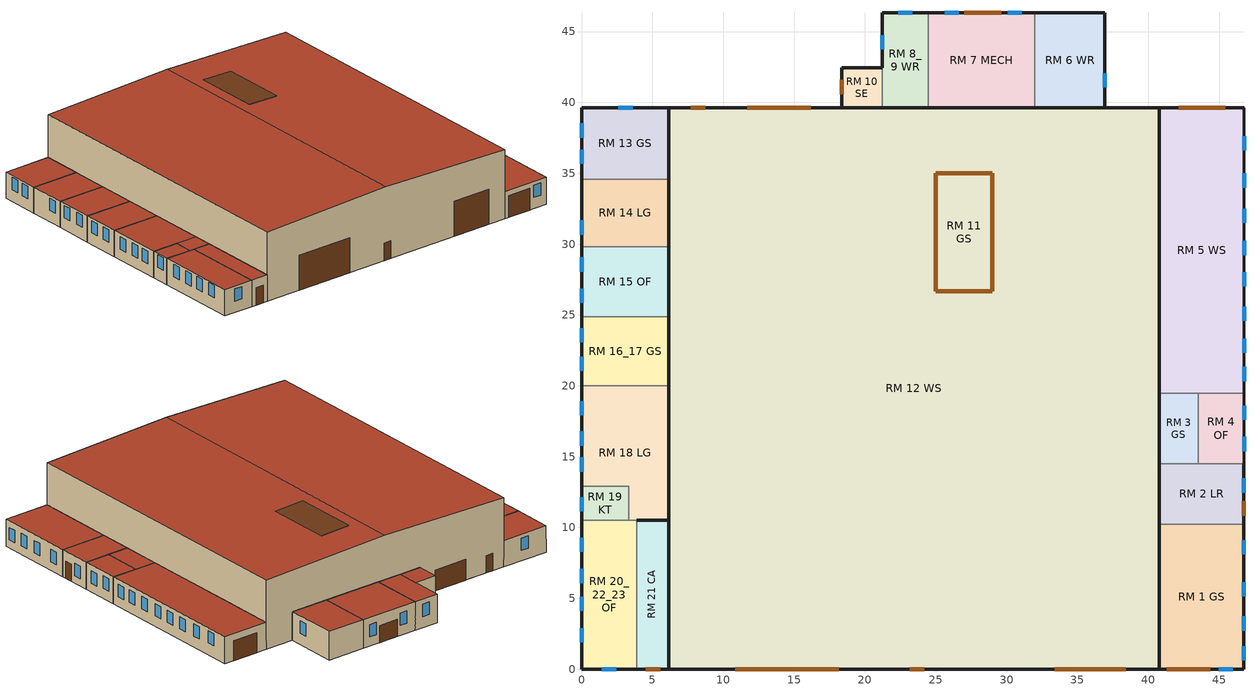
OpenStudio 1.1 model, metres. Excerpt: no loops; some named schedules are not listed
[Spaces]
RM 20_22_23 OF
 floor ground: 3.89,10.52 3.89,0 0,0 0,10.52 z0
 wall outside: 0,10.52 0,0 3.89,0 z0:3.3
 wall to RM 21 CA: 3.89,0 3.89,10.52 z0:3.3
 wall to RM 19 KT: 3.34,10.52 0,10.52 z0:3.3
 wall to RM 18 LG: 3.89,10.52 3.34,10.52 z0:3.3
 window: 0,9.28 0,8.28 z1.49:3.04; 0,7.08 0,6.08 z1.48:3.03; 0,5.12 0,4.12 z1.52:3.07; 0,2.9 0,1.9 z1.57:3.12; 1.44,0 2.44,0 z1.41:2.96
 roof outside: 3.89,0 3.89,10.52 0,10.52 0,0 z3.3
RM 21 CA
 floor ground: 6.15,10.52 6.15,0 3.89,0 3.89,10.52 z0
 wall outside: 3.89,0 6.15,0 z0:3.3; 6.15,10.52,3.34 6.15,10.52,3.3 3.89,10.52,3.3
 wall to RM 18 LG: 6.15,10.52 3.89,10.52 z0:3.3
 wall to RM 12 WS: 6.15,0 6.15,10.52 z0:3.3
 door: 4.55,0 5.56,0 z0:2.18
 roof outside: 6.15,0 6.15,10.52 3.89,10.52 3.89,0 z3.3
RM 12 WS
 floor ground: 40.77,39.63 40.77,0 6.15,0 6.15,39.63 z0
 wall outside: 6.15,39.63 6.15,0 z3.3:8.68; 40.77,0 40.77,39.63 z3.4:8.68; 23.46,0,9.2 6.15,0,8.68 6.15,0,0 40.77,0,0 40.77,0,8.68; 23.46,39.63,9.2 40.77,39.63,8.68 40.77,39.63,0 36.93,39.63,0 36.93,39.63,3.6 18.36,39.63,3.6 18.36,39.63,0 6.15,39.63,0 6.15,39.63,8.68
 wall to RM 1 GS: 40.77,0 40.77,10.24 z0:3.4
 wall to RM 10 SE: 21.23,39.63 18.36,39.63 z0:3.6
 wall to RM 6 WR: 36.93,39.63 32.01,39.63 z0:3.6
 wall to RM 7 MECH: 32.01,39.63 24.46,39.63 z0:3.6
 wall to RM 8_9 WR: 24.46,39.63 21.23,39.63 z0:3.6
 wall to RM 18 LG: 6.15,20 6.15,10.52 z0:3.3
 wall to RM 16_17 GS: 6.15,24.89 6.15,20 z0:3.3
 wall to RM 13 GS: 6.15,39.63 6.15,34.58 z0:3.3
 wall to RM 15 OF: 6.15,29.81 6.15,24.89 z0:3.3
 wall to RM 3 GS: 40.77,14.5 40.77,19.46 z0:3.4
 wall to RM 5 WS: 40.77,19.46 40.77,39.63 z0:3.4
 wall to RM 14 LG: 6.15,34.58 6.15,29.81 z0:3.3
 wall to RM 2 LR: 40.77,10.24 40.77,14.5 z0:3.4
 door (ASHRAE 189.1-2009 ExtRoof IEAD ClimateZone 2-5): 28.99,26.66,9.03 28.99,35.01,9.03 24.99,35.01,9.15 24.99,26.66,9.15
 door inside (000 ExtSlabCarpet 4in ClimateZone 1-8): 28.99,35.01 28.99,26.66 24.99,26.66 24.99,35.01 z0
 door: 8.73,39.63 7.72,39.63 / 23.17,0 24.18,0 z0:2.18; 16.16,39.63 11.69,39.63 z0:2.6; 10.85,0 18.15,0 / 33.4,0 38.4,0 z0:4.4
 roof outside: 40.77,0,8.68 40.77,39.63,8.68 23.46,39.63,9.2 23.46,0,9.2; 23.46,0,9.2 23.46,39.63,9.2 6.15,39.63,8.68 6.15,0,8.68
RM 1 GS
 floor ground: 46.76,10.24 46.76,0 40.77,0 40.77,10.24 z0
 wall outside: 40.77,0 46.76,0 46.76,10.24 z0:3.4
 wall to RM 2 LR: 46.76,10.24 40.77,10.24 z0:3.4
 window: 46.76,0.63 46.76,1.63 z1.03:2.58; 46.76,2.73 46.76,3.73 / 46.76,8.11 46.76,9.11 z1.07:2.62; 46.76,5.15 46.76,6.15 z1.09:2.64; 44.96,0 45.96,0 z1.4:2.95
 door: 41.3,0 44.38,0 z0:2.74
 roof outside: 46.76,0 46.76,10.24 40.77,10.24 40.77,0 z3.4
RM 2 LR
 floor ground: 46.76,14.5 46.76,10.24 40.77,10.24 40.77,14.5 z0
 wall outside: 46.76,10.24 46.76,14.5 z0:3.4
 wall to RM 3 GS: 43.54,14.5 40.77,14.5 z0:3.4
 wall to RM 4 OF: 46.76,14.5 43.54,14.5 z0:3.4
 window: 46.76,12.47 46.76,13.47 z0.95:2.5
 door: 46.76,10.84 46.76,11.85 z0:2.18
 roof outside: 46.76,10.24 46.76,14.5 40.77,14.5 40.77,10.24 z3.4
RM 18 LG
 floor ground: 6.15,20 6.15,10.52 3.34,10.52 3.34,12.9 0,12.9 0,20 z0
 wall outside: 0,20 0,12.9 z0:3.3
 wall to RM 16_17 GS: 6.15,20 0,20 z0:3.3
 wall to RM 19 KT: 0,12.9 3.34,12.9 3.34,10.52 z0:3.3
 window: 0,18.91 0,17.91 z1.33:2.88; 0,16.78 0,15.78 z1.37:2.92; 0,14.95 0,13.95 z1.36:2.91
 roof outside: 0,12.9 6.15,12.9 6.15,20 0,20 z3.3; 3.34,10.52 6.15,10.52 6.15,12.9 3.34,12.9 z3.3
RM 19 KT
 floor ground: 3.34,12.9 3.34,10.52 0,10.52 0,12.9 z0
 wall outside: 0,12.9 0,10.52 z0:3.3
 window: 0,12.14 0,11.14 z1.61:3.16
 roof outside: 3.34,10.52 3.34,12.9 0,12.9 0,10.52 z3.3
RM 3 GS
 floor ground: 43.54,19.46 43.54,14.5 40.77,14.5 40.77,19.46 z0
 wall to RM 4 OF: 43.54,14.5 43.54,19.46 z0:3.4
 wall to RM 5 WS: 43.54,19.46 40.77,19.46 z0:3.4
 roof outside: 43.54,14.5 43.54,19.46 40.77,19.46 40.77,14.5 z3.4
RM 4 OF
 floor ground: 46.76,19.46 46.76,14.5 43.54,14.5 43.54,19.46 z0
 wall outside: 46.76,14.5 46.76,19.46 z0:3.4
 wall to RM 5 WS: 46.76,19.46 43.54,19.46 z0:3.4
 window: 46.76,15.4 46.76,16.4 z1.1:2.65; 46.76,17.59 46.76,18.59 z1.28:2.83
 roof outside: 43.54,14.5 46.76,14.5 46.76,19.46 43.54,19.46 z3.4
RM 5 WS
 floor ground: 46.76,39.63 46.76,19.46 40.77,19.46 40.77,39.63 z0
 wall outside: 46.76,19.46 46.76,39.63 40.77,39.63 z0:3.4
 window: 46.76,20.33 46.76,21.33 z1.24:2.79; 46.76,22.34 46.76,23.34 z1.28:2.83; 46.76,24.58 46.76,25.58 / 46.76,27.03 46.76,28.03 / 46.76,29.22 46.76,30.22 z1.31:2.86; 46.76,31.49 46.76,32.49 z1.34:2.89; 46.76,33.99 46.76,34.99 z1.38:2.93; 46.76,36.63 46.76,37.63 z1.49:3.04
 door: 45.45,39.63 42.14,39.63 z0:2.5
 roof outside: 46.76,19.46 46.76,39.63 40.77,39.63 40.77,19.46 z3.4
RM 16_17 GS
 floor ground: 6.15,24.89 6.15,20 0,20 0,24.89 z0
 wall outside: 0,24.89 0,20 z0:3.3
 wall to RM 15 OF: 6.15,24.89 0,24.89 z0:3.3
 window: 0,24.07 0,23.07 z1.46:3.01; 0,22.06 0,21.06 z1.4:2.95
 roof outside: 6.15,20 6.15,24.89 0,24.89 0,20 z3.3
RM 15 OF
 floor ground: 6.15,29.81 6.15,24.89 0,24.89 0,29.81 z0
 wall outside: 0,29.81 0,24.89 z0:3.3
 wall to RM 14 LG: 6.15,29.81 0,29.81 z0:3.3
 window: 0,29.06 0,28.06 z1.49:3.04; 0,26.87 0,25.87 z1.48:3.03
 roof outside: 0,24.89 6.15,24.89 6.15,29.81 0,29.81 z3.3
RM 11 GS
 floor ground: 28.99,35.01 28.99,26.66 24.99,26.66 24.99,35.01 z0
 wall outside: 28.99,26.66 28.99,35.01 z0:9.03; 24.99,35.01 24.99,26.66 z0:9.15; 24.99,35.01,9.15 28.99,35.01,9.03 28.99,35.01,0 24.99,35.01,0; 24.99,26.66,9.15 24.99,26.66,0 28.99,26.66,0 28.99,26.66,9.03
 roof outside: 28.99,26.66,9.03 28.99,35.01,9.03 24.99,35.01,9.15 24.99,26.66,9.15
RM 14 LG
 floor ground: 6.15,34.58 6.15,29.81 0,29.81 0,34.58 z0
 wall outside: 0,34.58 0,29.81 z0:3.3
 wall to RM 13 GS: 6.15,34.58 0,34.58 z0:3.3
 window: 0,31.68 0,30.68 z1.46:3.01
 roof outside: 0,29.81 6.15,29.81 6.15,34.58 0,34.58 z3.3
RM 13 GS
 floor ground: 6.15,39.63 6.15,34.58 0,34.58 0,39.63 z0
 wall outside: 6.15,39.63 0,39.63 0,34.58 z0:3.3
 window: 0,38.52 0,37.52 z1.5:3.05; 0,36.67 0,35.67 z1.44:2.99; 3.6,39.63 2.6,39.63 z1.3:2.85
 roof outside: 6.15,34.58 6.15,39.63 0,39.63 0,34.58 z3.3
RM 10 SE
 floor ground: 21.23,42.44 21.23,39.63 18.36,39.63 18.36,42.44 z0
 wall outside: 21.23,42.44 18.36,42.44 18.36,39.63 z0:3.6
 wall to RM 8_9 WR: 21.23,39.63 21.23,42.44 z0:3.6
 door: 18.36,41.6 18.36,40.59 z0:2.18
 roof outside: 21.23,39.63 21.23,42.44 18.36,42.44 18.36,39.63 z3.6
RM 8_9 WR
 floor ground: 24.46,46.32 24.46,39.63 21.23,39.63 21.23,46.32 z0
 wall outside: 24.46,46.32 21.23,46.32 21.23,42.44 z0:3.6
 wall to RM 7 MECH: 24.46,39.63 24.46,46.32 z0:3.6
 window: 23.36,46.32 22.36,46.32 / 21.23,44.76 21.23,43.76 z1.39:2.94
 roof outside: 24.46,39.63 24.46,46.32 21.23,46.32 21.23,39.63 z3.6
RM 6 WR
 floor ground: 36.93,46.32 36.93,39.63 32.01,39.63 32.01,46.32 z0
 wall outside: 36.93,39.63 36.93,46.32 32.01,46.32 z0:3.6
 wall to RM 7 MECH: 32.01,46.32 32.01,39.63 z0:3.6
 window: 36.93,41.08 36.93,42.08 z1.41:2.96
 roof outside: 36.93,39.63 36.93,46.32 32.01,46.32 32.01,39.63 z3.6
RM 7 MECH
 floor ground: 32.01,46.32 32.01,39.63 24.46,39.63 24.46,46.32 z0
 wall outside: 32.01,46.32 24.46,46.32 z0:3.6
 window: 31.08,46.32 30.08,46.32 z1.16:2.71; 26.64,46.32 25.64,46.32 z1.27:2.82
 door: 29.62,46.32 27.02,46.32 z0:2.14
 roof outside: 32.01,39.63 32.01,46.32 24.46,46.32 24.46,39.63 z3.6
[Building]
Workshop Archetype 9A - Building 152: North Axis=-22.5; Default Construction Set=V2Baseline-MNECB_ASHRAE90.1_ClimateZone6_ConstSet
[Site]
Site 1: Latitude {deg}=44.12; Longitude {deg}=-77.53; Time Zone {hr}=-5; Elevation {m}=86
[SizingPeriod:DesignDay] Barometric Pressure {Pa}=100296; Sky Clearness=0; Rain Indicator=0; Snow Indicator=0; Day of Month=21; Daylight Saving Time Indicator=0; Dry-Bulb Temperature Range Modifier Type=DefaultMultipliers
Name | Maximum Dry-Bulb Temperature {C} | Daily Dry-Bulb Temperature Range {deltaC} | Humidity Indicating Conditions at Maximum Dry-Bulb {BasedOnField A3} | Wind Speed {m/s} | Wind Direction {deg} | Month | Day Type | Humidity Indicating Type | Solar Model Indicator | ASHRAE Taub | ASHRAE Taud
Trenton Ann Hum_n 99.6% Condns DP=>MCDB | -21 | 0 | -27.1 | 2.9 | 50 | 1 | WinterDesignDay | Dewpoint | ASHRAEClearSky
Trenton Ann Clg .4% Condns DB=>MWB | 29.2 | 9.9 | 22.1 | 5.1 | 220 | 7 | SummerDesignDay | Wetbulb | ASHRAETau | 0.459 | 2.014
Trenton Ann Htg Wind 99.6% Condns WS=>MCDB | -3.4 | 0 | -3.4 | 13.4 | 50 | 1 | WinterDesignDay | Wetbulb | ASHRAEClearSky
Trenton Ann Clg .4% Condns WB=>MDB | 27.5 | 9.9 | 23.5 | 5.1 | 220 | 7 | SummerDesignDay | Wetbulb | ASHRAETau | 0.459 | 2.014
[Construction]
000 ExtSlabCarpet 4in ClimateZone 1-8; 000_ExtSlabCarpet_4in_ClimateZone 1-8: MAT-CC05 4 HW CONCRETE, CP02 CARPET PAD
ASHRAE 189.1-2009 ExtRoof IEAD ClimateZone 2-5: Roof Membrane, Wood Truss - Roof, Metal Decking
000_Interior Partition; 000_Interior Door: 000_G05 25mm wood
000_Interior Floor: 000_F16 Acoustic tile, 000_F05 Ceiling air space resistance, 000_M11 100mm lightweight concrete
000_Interior Wall: 000_G01a 19mm gypsum board, 000_F04 Wall air space resistance, 000_G01a 19mm gypsum board
000_Interior Ceiling: 000_M11 100mm lightweight concrete, 000_F05 Ceiling air space resistance, 000_F16 Acoustic tile
MNECB Ref Underground Floor 6.136: MNECB Ref Polystyrene 25mm, MNECB Ref concrete 100mm
000_Exterior Door: 000_F08 Metal surface, 000_I01 25mm insulation board
000_Exterior Window 1: 000_Clear 3mm 1, 000_Air 13mm, 000_Clear 3mm 1
000_Interior Window 1: 000_Clear 3mm 1
MNECB_ExtWindow: MNECB Ref Simple Glazing System
V2-BRoof2: 000 F08 Metal surface, Wood Truss - Roof, Roof Insulation RSI2.81
V2-BWall2: 000_F08 Metal surface, 000_G05 12mm wood, RSI2.11 Wall Insulation, 000_G01a 19mm gypsum board
[Material]
Name | Roughness | Thickness | Conductivity | Density | Specific Heat | Thermal Absorptance | Solar Absorptance | Visible Absorptance
000 F08 Metal surface; 000_F08 Metal surface | Smooth | 0.0008 | 45.28 | 7824 | 500
MAT-CC05 4 HW CONCRETE | Rough | 0.1016 | 1.311 | 2240 | 836.8 | 0.9 | 0.7 | 0.7
Metal Decking | MediumSmooth | 0.0015 | 45.006 | 7680 | 418.4 | 0.9 | 0.7 | 0.3
Wood Truss - Roof | MediumRough | 0.0343 | 0.049 | 265 | 836.8 | 0.9 | 0.7 | 0.7
Roof Membrane | VeryRough | 0.0095 | 0.16 | 1121.29 | 1460 | 0.9 | 0.7 | 0.7
000_G05 25mm wood | MediumSmooth | 0.0254 | 0.15 | 608 | 1630
000_G05 12mm wood | MediumSmooth | 0.012 | 0.15 | 608 | 1630
000_G01a 19mm gypsum board | MediumSmooth | 0.019 | 0.16 | 800 | 1090
000_F16 Acoustic tile | MediumSmooth | 0.0191 | 0.06 | 368 | 590
000_M11 100mm lightweight concrete | MediumRough | 0.1016 | 0.53 | 1280 | 840
MNECB Ref Polystyrene 25mm | MediumRough | 0.02487 | 0.02885 | 28.832 | 1213.897
MNECB Ref concrete 100mm | MediumRough | 0.1016 | 1.80282 | 2242.512 | 837.17
000_I01 25mm insulation board | MediumRough | 0.0254 | 0.03 | 43 | 1210
Roof Insulation RSI2.81 | MediumRough | 0.13769 | 0.049 | 265 | 836.8 | 0.9 | 0.7 | 0.7
RSI2.11 Wall Insulation | MediumRough | 0.09495 | 0.045 | 265 | 836.8 | 0.9 | 0.7 | 0.7
[Material:AirGap]
Name | Thermal Resistance
000_F05 Ceiling air space resistance | 0.18
000_F04 Wall air space resistance | 0.15
[Material:NoMass]
CP02 CARPET PAD: Roughness=VeryRough; Thermal Resistance=0.2165; Thermal Absorptance=0.9; Solar Absorptance=0.7; Visible Absorptance=0.8
[WindowMaterial:Gas]
000_Air 13mm: Gas Type=Air; Thickness=0.0127
[WindowMaterial:Glazing]
000_Clear 3mm 1: Optical Data Type=SpectralAverage; Thickness=0.003; Solar Transmittance at Normal Incidence=0.837; Front Side Solar Reflectance at Normal Incidence=0.075; Back Side Solar Reflectance at Normal Incidence=0.075; Visible Transmittance at Normal Incidence=0.898; Front Side Visible Reflectance at Normal Incidence=0.081; Back Side Visible Reflectance at Normal Incidence=0.081; Infrared Transmittance at Normal Incidence=0; Front Side Infrared Hemispherical Emissivity=0.84; Back Side Infrared Hemispherical Emissivity=0.84; Conductivity=0.9
[DefaultConstructionSet]
V2Baseline-MNECB_ASHRAE90.1_ClimateZone6_ConstSet: Default Exterior Surface Constructions=ASHRAE_90.1-2004_ClimateZone 5-6 (s_scho)_Exterior_DefSurfCons 2; Default Interior Surface Constructions=000_Interior_DefSurfCons 9; Default Ground Contact Surface Constructions=000_Ground_DefSurfCons 9; Default Exterior SubSurface Constructions=ASHRAE_90.1-2004_ClimateZone 5-6 (s_scho)_Exterior_DefSubCons 3; Default Interior SubSurface Constructions=000_Interior_DefSubCons 9; Interior Partition Construction=000_Interior Partition
[DefaultSurfaceConstructions]
Name | Floor Construction | Wall Construction | Roof Ceiling Construction
ASHRAE_90.1-2004_ClimateZone 5-6 (s_scho)_Exterior_DefSurfCons 2 | 000_ExtSlabCarpet_4in_ClimateZone 1-8 | V2-BWall2 | V2-BRoof2
000_Interior_DefSurfCons 9 | 000_Interior Floor | 000_Interior Wall | 000_Interior Ceiling
000_Ground_DefSurfCons 9 | MNECB Ref Underground Floor 6.136 |  | 000_ExtSlabCarpet_4in_ClimateZone 1-8
[DefaultSubSurfaceConstructions] Glass Door Construction=000_Exterior Window 1; Skylight Construction=000_Exterior Window 1; Tubular Daylight Dome Construction=000_Interior Window 1; Tubular Daylight Diffuser Construction=000_Interior Window 1
Name | Fixed Window Construction | Operable Window Construction | Door Construction
ASHRAE_90.1-2004_ClimateZone 5-6 (s_scho)_Exterior_DefSubCons 3 | MNECB_ExtWindow | MNECB_ExtWindow | 000_Exterior Door
000_Interior_DefSubCons 9 | 000_Interior Window 1 | 000_Interior Window 1 | 000_Interior Door
[WindowMaterial:SimpleGlazingSystem]
MNECB Ref Simple Glazing System: U-Factor {W/m2-K}=2.8; Solar Heat Gain Coefficient=0.64; Visible Transmittance=0.21
[ThermostatSetpoint:DualSetpoint] Heating Setpoint Temperature Schedule=Heating-Setpoint-Temp; Cooling Setpoint Temperature Schedule=Cooling-Setpoint-Temp
Thermostat Setpoint Dual Setpoint 1; Thermostat Setpoint Dual Setpoint 2; Thermostat Setpoint Dual Setpoint 3; Thermostat Setpoint Dual Setpoint 4; Thermostat Setpoint Dual Setpoint 5; Thermostat Setpoint Dual Setpoint 6; Thermostat Setpoint Dual Setpoint 7; Thermostat Setpoint Dual Setpoint 8; Thermostat Setpoint Dual Setpoint 9; Thermostat Setpoint Dual Setpoint 10; Thermostat Setpoint Dual Setpoint 11; Thermostat Setpoint Dual Setpoint 12; Thermostat Setpoint Dual Setpoint 13; Thermostat Setpoint Dual Setpoint 14; Thermostat Setpoint Dual Setpoint 15; Thermostat Setpoint Dual Setpoint 16; Thermostat Setpoint Dual Setpoint 17; Thermostat Setpoint Dual Setpoint 18; Thermostat Setpoint Dual Setpoint 19
[DesignSpecification:OutdoorAir] Outdoor Air Flow Rate Fraction Schedule=Always On
Name | Outdoor Air Flow per Person {m3/s-person}
NECB-Storage area-E-oa | 0.0355
NECB-Workshop-A-oa | 0.0578
NECB-Office - enclosed-A-oa | 0.00863
NECB-Food preparation-B-oa | 0.0274
NECB-Corr. < 2.4m wide-*-oa | 0.0304
NECB-Washroom-*-oa | 0.00913
NECB-Electrical/Mechanical-*-oa | 0.0615
NECB-Conf./meet./multi-purpose-C-oa | 0.00787
[BuildingStory]
Building Story 1: Nominal Z Coordinate {m}=0; Nominal Floor to Floor Height {m}=9.2
[Space] Building Story=Building Story 1
Name | Space Type | Thermal Zone
RM 20_22_23 OF | MNECB-Office - enclosed | RM 20_22_23 OF TZONE
RM 21 CA | MNECB-Corr. < 2.4m wide | RM 21 CA TZONE
RM 12 WS | MNECB-Workshop | RM 12 WS TZONE
RM 1 GS | MNECB-Storage area | RM 1 GS TZONE
RM 2 LR | MNECB-Storage area | RM 2 LR TZONE
RM 18 LG | MNECB-Kitchen | RM 18 LG TZONE
RM 19 KT | MNECB-Kitchen | RM 19 KT TZONE
RM 3 GS | MNECB-Storage area | RM 3 GS TZONE
RM 4 OF | MNECB-Office - enclosed | RM 4 OF TZONE
RM 5 WS | MNECB-Workshop | RM 5 WS TZONE
RM 16_17 GS | MNECB-Storage area | RM 16_17 GS TZONE
RM 15 OF | MNECB-Office - enclosed | RM 15 OF TZONE
RM 11 GS | MNECB-Storage area | RM 11 GS TZONE
RM 14 LG | MNECB-Conference/meeting | RM 14 LG TZONE
RM 13 GS | MNECB-Storage area | RM 13 GS TZONE
RM 10 SE | MNECB-Storage area | RM 10 SE TZONE
RM 8_9 WR | MNECB-Washroom | RM 8_9 WR TZONE
RM 6 WR | MNECB-Washroom | RM 6 WR TZONE
RM 7 MECH | MNECB-Electrical/Mechanical | RM 7 MECH TZONE
[ThermalZone] Use Ideal Air Loads=No
Name | Thermostat
RM 1 GS TZONE | Thermostat Setpoint Dual Setpoint 1
RM 11 GS TZONE | Thermostat Setpoint Dual Setpoint 2
RM 12 WS TZONE | Thermostat Setpoint Dual Setpoint 3
RM 13 GS TZONE | Thermostat Setpoint Dual Setpoint 4
RM 14 LG TZONE | Thermostat Setpoint Dual Setpoint 5
RM 15 OF TZONE | Thermostat Setpoint Dual Setpoint 6
RM 16_17 GS TZONE | Thermostat Setpoint Dual Setpoint 7
RM 18 LG TZONE | Thermostat Setpoint Dual Setpoint 8
RM 19 KT TZONE | Thermostat Setpoint Dual Setpoint 9
RM 20_22_23 OF TZONE | Thermostat Setpoint Dual Setpoint 10
RM 21 CA TZONE | Thermostat Setpoint Dual Setpoint 19
RM 3 GS TZONE | Thermostat Setpoint Dual Setpoint 11
RM 4 OF TZONE | Thermostat Setpoint Dual Setpoint 12
RM 5 WS TZONE | Thermostat Setpoint Dual Setpoint 13
RM 6 WR TZONE | Thermostat Setpoint Dual Setpoint 14
RM 7 MECH TZONE | Thermostat Setpoint Dual Setpoint 15
RM 8_9 WR TZONE | Thermostat Setpoint Dual Setpoint 16
RM 2 LR TZONE | Thermostat Setpoint Dual Setpoint 17
RM 10 SE TZONE | Thermostat Setpoint Dual Setpoint 18
[SpaceType]
Name | Default Schedule Set | Design Specification Outdoor Air Object
MNECB-Storage area | NECB-E | NECB-Storage area-E-oa
MNECB-Workshop | NECB-A | NECB-Workshop-A-oa
MNECB-Office - enclosed | NECB-A | NECB-Office - enclosed-A-oa
MNECB-Kitchen | NECB-B | NECB-Food preparation-B-oa
MNECB-Corr. < 2.4m wide | NECB-A | NECB-Corr. < 2.4m wide-*-oa
MNECB-Washroom | NECB-A | NECB-Washroom-*-oa
MNECB-Electrical/Mechanical | NECB-A | NECB-Electrical/Mechanical-*-oa
MNECB-Conference/meeting | NECB-C | NECB-Conf./meet./multi-purpose-C-oa
[DefaultScheduleSet] People Activity Level Schedule=Medium Office Activity
Name | Hours of Operation Schedule | Number of People Schedule | Lighting Schedule | Electric Equipment Schedule | Hot Water Equipment Schedule | Other Equipment Schedule
NECB-E | NECB-E-Fan | NECB-E-Occ | NECB-E-Ltg | NECB-E-Equ | NECB-E-HW | NECB-E-Proc
NECB-A | NECB-A-Fan | NECB-A-Occ | NECB-A-Ltg | NECB-A-Equ | NECB-A-HW | NECB-A-Proc
NECB-B | NECB-B-Fan | NECB-B-Occ | NECB-B-Ltg | NECB-B-Equ | NECB-B-HW | NECB-B-Proc
NECB-C | NECB-C-Fan | NECB-C-Occ | NECB-C-Ltg | NECB-C-Equ | NECB-C-HW | NECB-C-Proc
[People] Number of People Schedule=Occupy-1
Name | People Definition | Space or SpaceType
MNECB-Storage area-sched-people | MNECB-Storage - enclosed-sched-E-people_def | MNECB-Storage area
MNECB-Workshop-sched-people | MNECB-Workshop-sched-A-people_def | MNECB-Workshop
MNECB-Office - enclosed-sched-people | MNECB-Office - enclosed-sched-A-people_def | MNECB-Office - enclosed
MNECB-Food preparation-sched-people | MNECB-Kitchen-sched-*-people_def | MNECB-Kitchen
MNECB-Corr. < 2.4m wide-sched-*-people | MNECB-Corr-sched-*-people_def | MNECB-Corr. < 2.4m wide
MNECB-Washroom-sched-*-people | MNECB-Washroom-sched-*-people_def | MNECB-Washroom
MNECB-Electrical/Mechanical-sched-*-people | MNECB-Electrical/Mechanical-sched-*-people_def | MNECB-Electrical/Mechanical
MNECB-Conf./meet./multi-purpose-sched-people | MNECB-Conf./meet-sched-C-people_def | MNECB-Conference/meeting
[Lights] Schedule=Occupy-1
Name | Lights Definition | Space or SpaceType
MNECB-Storage area-sched-lights | MNECB-Storage -sched-lights_def | MNECB-Storage area
MNECB-Workshop-sched-lights | MNECB-Workshop-sched-A-lights_def | MNECB-Workshop
MNECB-Office - enclosed-sched-lights | MNECB-Office - enclosed-sched-A-lights_def | MNECB-Office - enclosed
MNECB-Food preparation-sched-lights | MNECB-Kitchen-sched-*-lights_def | MNECB-Kitchen
MNECB-Corr. < 2.4m wide-sched-*-lights | MNECB-Corr-sched-*-lights_def | MNECB-Corr. < 2.4m wide
MNECB-Washroom-sched-*-lights | MNECB-Washroom-sched-*-lights_def | MNECB-Washroom
MNECB-Electrical/Mechanical-sched-*-lights | MNECB-Electrical/Mechanical-sched-*-lights_def | MNECB-Electrical/Mechanical
MNECB-Conf./meet./multi-purpose-sched-lights | MNECB-Conf./meet-sched-C-lights_def | MNECB-Conference/meeting
[ElectricEquipment] Schedule=Occupy-1
Name | Electric Equipment Definition | Space or SpaceType
MNECB-Storage area-sched-elec | MNECB-Storage - sched-elec_def | MNECB-Storage area
MNECB-Workshop-sched-elec | MNECB-Workshop-sched-A-elec_def | MNECB-Workshop
MNECB-Office - enclosed-sched-elec | MNECB-Office - enclosed-sched-A-elec_def | MNECB-Office - enclosed
MNECB-Food preparation-sched-elec | MNECB-Kitchen-sched-*-elec_def | MNECB-Kitchen
MNECB-Corr. < 2.4m wide-sched-*-elec | MNECB-Corr-sched-*-elec_def | MNECB-Corr. < 2.4m wide
MNECB-Washroom-sched-*-elec | MNECB-Washroom-sched-*-elec_def | MNECB-Washroom
MNECB-Electrical/Mechanical-sched-*-elec | MNECB-Electrical/Mechanical-sched-*-elec_def 1 | MNECB-Electrical/Mechanical
MNECB-Conf./meet./multi-purpose-sched-elec | MNECB-Conf./meet-sched-C-elec_def | MNECB-Conference/meeting
[People:Definition] Number of People Calculation Method=Area/Person; Fraction Radiant=0.3
Name | Space Floor Area per Person {m2/person}
MNECB-Conf./meet-sched-C-people_def | 5
MNECB-Corr-sched-*-people_def; MNECB-Storage - enclosed-sched-E-people_def | 100
MNECB-Electrical/Mechanical-sched-*-people_def | 200
MNECB-Kitchen-sched-*-people_def; MNECB-Office - enclosed-sched-A-people_def | 20
MNECB-Washroom-sched-*-people_def; MNECB-Workshop-sched-A-people_def | 30
[Lights:Definition] Design Level Calculation Method=Watts/Area
Name | Watts per Space Floor Area {W/m2} | Fraction Visible
MNECB-Conf./meet-sched-C-lights_def; MNECB-Office - enclosed-sched-A-lights_def | 19.4
MNECB-Corr-sched-*-lights_def | 8.6
MNECB-Electrical/Mechanical-sched-*-lights_def | 7.5
MNECB-Kitchen-sched-*-lights_def | 15.1 | 0
MNECB-Storage -sched-lights_def | 3.2
MNECB-Washroom-sched-*-lights_def | 8.7
MNECB-Workshop-sched-A-lights_def | 24.8
[ElectricEquipment:Definition] Design Level Calculation Method=Watts/Area
Name | Watts per Space Floor Area {W/m2}
MNECB-Conf./meet-sched-C-elec_def; MNECB-Electrical/Mechanical-sched-*-elec_def 1; MNECB-Storage - sched-elec_def; MNECB-Washroom-sched-*-elec_def | 1
MNECB-Corr-sched-*-elec_def | 0
MNECB-Kitchen-sched-*-elec_def; MNECB-Workshop-sched-A-elec_def | 10
MNECB-Office - enclosed-sched-A-elec_def | 7.5
[SpaceInfiltration:DesignFlowRate] Schedule=Always On; Design Flow Rate Calculation Method=Flow/ExteriorArea; Design Flow Rate {m3/s}=0; Flow per Exterior Surface Area {m3/s-m2}=0.00045
Name | Space or SpaceType
Space Infiltration Design Flow Rate 1 | RM 1 GS
Space Infiltration Design Flow Rate 2 | RM 10 SE
Space Infiltration Design Flow Rate 3 | RM 11 GS
Space Infiltration Design Flow Rate 4 | RM 12 WS
Space Infiltration Design Flow Rate 5 | RM 13 GS
Space Infiltration Design Flow Rate 6 | RM 14 LG
Space Infiltration Design Flow Rate 7 | RM 15 OF
Space Infiltration Design Flow Rate 8 | RM 16_17 GS
Space Infiltration Design Flow Rate 9 | RM 18 LG
Space Infiltration Design Flow Rate 10 | RM 19 KT
Space Infiltration Design Flow Rate 11 | RM 2 LR
Space Infiltration Design Flow Rate 12 | RM 20_22_23 OF
Space Infiltration Design Flow Rate 13 | RM 21 CA
Space Infiltration Design Flow Rate 14 | RM 3 GS
Space Infiltration Design Flow Rate 15 | RM 4 OF
Space Infiltration Design Flow Rate 16 | RM 5 WS
Space Infiltration Design Flow Rate 17 | RM 6 WR
Space Infiltration Design Flow Rate 18 | RM 7 MECH
Space Infiltration Design Flow Rate 19 | RM 8_9 WR
[WaterUse:Equipment:Definition]
SWH: Peak Flow Rate {m3/s}=2e-005; Target Temperature Schedule=SWH Hot Water Target Temperature
[WaterUse:Equipment]
Total SWH Use: Water Use Equipment Definition=SWH; Space=RM 7 MECH; Flow Rate Fraction Schedule=SWH Rate Schedule
[Schedule:Ruleset]
Medium Office Activity: Default Day Schedule=Medium Office Activity Default Schedule; Summer Design Day Schedule=Medium Office Activity Summer Design Day; Winter Design Day Schedule=Medium Office Activity Winter Design Day
Always On: Default Day Schedule=Always On Default Schedule; Summer Design Day Schedule=Always On Summer Design Day; Winter Design Day Schedule=Always On Winter Design Day
NECB-E-Fan: Default Day Schedule=Schedule Day 36
NECB-E-Occ: Default Day Schedule=Schedule Day 33
NECB-E-Ltg: Default Day Schedule=Schedule Day 34
NECB-E-Equ: Default Day Schedule=Schedule Day 35
NECB-E-HW: Default Day Schedule=Schedule Day 40
NECB-E-Proc: Default Day Schedule=Schedule Day 37
NECB-A-Fan: Default Day Schedule=Schedule Day 4
NECB-A-Occ: Default Day Schedule=Schedule Day 1
NECB-A-Ltg: Default Day Schedule=Schedule Day 2
NECB-A-Equ: Default Day Schedule=Schedule Day 3
NECB-A-HW: Default Day Schedule=Schedule Day 8
NECB-A-Proc: Default Day Schedule=Schedule Day 5
NECB-B-Fan: Default Day Schedule=Schedule Day 12
NECB-B-Occ: Default Day Schedule=Schedule Day 9
NECB-B-Ltg: Default Day Schedule=Schedule Day 10
NECB-B-Equ: Default Day Schedule=Schedule Day 11
NECB-B-HW: Default Day Schedule=Schedule Day 16
NECB-B-Proc: Default Day Schedule=Schedule Day 13
NECB-C-Fan: Default Day Schedule=Schedule Day 20
NECB-C-Occ: Default Day Schedule=Schedule Day 17
NECB-C-Ltg: Default Day Schedule=Schedule Day 18
NECB-C-Equ: Default Day Schedule=Schedule Day 19
NECB-C-HW: Default Day Schedule=Schedule Day 24
NECB-C-Proc: Default Day Schedule=Schedule Day 21
Occupy-1: Default Day Schedule=Schedule Day 25
Heating-Setpoint-Temp: Default Day Schedule=Schedule Day 26
Cooling-Setpoint-Temp: Default Day Schedule=Schedule Day 27
SWH Hot Water Target Temperature: Default Day Schedule=Schedule Day 30
SWH Rate Schedule: Default Day Schedule=Schedule Day 31
[Schedule:Day]
Medium Office Activity Default Schedule; Always On Default Schedule; Schedule Day 36; Schedule Day 33; Schedule Day 34; Schedule Day 35; Schedule Day 40; Schedule Day 37; Schedule Day 4; Schedule Day 1; Schedule Day 2; Schedule Day 3; Schedule Day 8; Schedule Day 5; Schedule Day 12; Schedule Day 9; Schedule Day 10; Schedule Day 11; Schedule Day 16; Schedule Day 13; Schedule Day 20; Schedule Day 17; Schedule Day 18; Schedule Day 19; Schedule Day 24; Schedule Day 21: 24, 0, 0
Medium Office Activity Rule 1 Day Schedule; Medium Office Activity Winter Design Day; Medium Office Activity Summer Design Day: 24, 0, 120
Always On Rule 1 Day Schedule; Always On Winter Design Day; Always On Summer Design Day: 24, 0, 1
sunNECB-E-Fan 1; sunNECB-E-Occ 1; sunNECB-A-Fan 1; satNECB-A-Fan 1; sunNECB-A-Occ 1; satNECB-A-Occ 1: 1, 0, 0, 2, 0, 0, 3, 0, 0, 4, 0, 0, 5, 0, 0, 6, 0, 0, 7, 0, 0, 8, 0, 0, 9, 0, 0, 10, 0, 0, 11, 0, 0, 12, 0, 0, 13, 0, 0, 14, 0, 0, 15, 0, 0, 16, 0, 0, 17, 0, 0, 18, 0, 0, 19, 0, 0, 20, 0, 0, 21, 0, 0, 22, 0, 0, 23, 0, 0, 24, 0, 0
satNECB-E-Fan 1: 1, 0, 0, 2, 0, 0, 3, 0, 0, 4, 0, 0, 5, 0, 0, 6, 0, 0, 7, 0, 0, 8, 0, 0, 9, 0, 1, 10, 0, 1, 11, 0, 1, 12, 0, 1, 13, 0, 1, 14, 0, 1, 15, 0, 1, 16, 0, 1, 17, 0, 1, 18, 0, 0, 19, 0, 0, 20, 0, 0, 21, 0, 0, 22, 0, 0, 23, 0, 0, 24, 0, 0
wkdNECB-E-Fan 1: 1, 0, 0, 2, 0, 0, 3, 0, 0, 4, 0, 0, 5, 0, 0, 6, 0, 0, 7, 0, 0, 8, 0, 1, 9, 0, 1, 10, 0, 1, 11, 0, 1, 12, 0, 1, 13, 0, 1, 14, 0, 1, 15, 0, 1, 16, 0, 1, 17, 0, 1, 18, 0, 1, 19, 0, 1, 20, 0, 0, 21, 0, 0, 22, 0, 0, 23, 0, 0, 24, 0, 0
satNECB-E-Occ 1: 1, 0, 0, 2, 0, 0, 3, 0, 0, 4, 0, 0, 5, 0, 0, 6, 0, 0, 7, 0, 0, 8, 0, 0, 9, 0, 0, 10, 0, 0.2, 11, 0, 0.2, 12, 0, 0.2, 13, 0, 0.2, 14, 0, 0.1, 15, 0, 0.1, 16, 0, 0.1, 17, 0, 0.1, 18, 0, 0, 19, 0, 0, 20, 0, 0, 21, 0, 0, 22, 0, 0, 23, 0, 0, 24, 0, 0
wkdNECB-E-Occ 1: 1, 0, 0, 2, 0, 0, 3, 0, 0, 4, 0, 0, 5, 0, 0, 6, 0, 0, 7, 0, 0, 8, 0, 0, 9, 0, 0.2, 10, 0, 0.7, 11, 0, 0.9, 12, 0, 0.9, 13, 0, 0.9, 14, 0, 0.9, 15, 0, 0.5, 16, 0, 0.9, 17, 0, 0.8, 18, 0, 0.8, 19, 0, 0.2, 20, 0, 0, 21, 0, 0, 22, 0, 0, 23, 0, 0, 24, 0, 0
sunNECB-E-Ltg 1; sunNECB-E-Equ 1; sunNECB-E-HW 1; sunNECB-E-Proc 1; sunNECB-A-Ltg 1; satNECB-A-Ltg 1; sunNECB-A-HW 1; satNECB-A-HW 1: 1, 0, 0.05, 2, 0, 0.05, 3, 0, 0.05, 4, 0, 0.05, 5, 0, 0.05, 6, 0, 0.05, 7, 0, 0.05, 8, 0, 0.05, 9, 0, 0.05, 10, 0, 0.05, 11, 0, 0.05, 12, 0, 0.05, 13, 0, 0.05, 14, 0, 0.05, 15, 0, 0.05, 16, 0, 0.05, 17, 0, 0.05, 18, 0, 0.05, 19, 0, 0.05, 20, 0, 0.05, 21, 0, 0.05, 22, 0, 0.05, 23, 0, 0.05, 24, 0, 0.05
satNECB-E-Ltg 1; satNECB-E-Equ 1; satNECB-E-Proc 1: 1, 0, 0.05, 2, 0, 0.05, 3, 0, 0.05, 4, 0, 0.05, 5, 0, 0.05, 6, 0, 0.05, 7, 0, 0.05, 8, 0, 0.05, 9, 0, 0.05, 10, 0, 0.5, 11, 0, 0.9, 12, 0, 0.9, 13, 0, 0.9, 14, 0, 0.9, 15, 0, 0.9, 16, 0, 0.7, 17, 0, 0.5, 18, 0, 0.05, 19, 0, 0.05, 20, 0, 0.05, 21, 0, 0.05, 22, 0, 0.05, 23, 0, 0.05, 24, 0, 0.05
wkdNECB-E-Ltg 1; wkdNECB-E-Equ 1; wkdNECB-E-Proc 1: 1, 0, 0.05, 2, 0, 0.05, 3, 0, 0.05, 4, 0, 0.05, 5, 0, 0.05, 6, 0, 0.05, 7, 0, 0.05, 8, 0, 0.05, 9, 0, 0.4, 10, 0, 0.7, 11, 0, 0.9, 12, 0, 0.9, 13, 0, 0.9, 14, 0, 0.9, 15, 0, 0.9, 16, 0, 0.9, 17, 0, 0.9, 18, 0, 0.9, 19, 0, 0.4, 20, 0, 0.05, 21, 0, 0.05, 22, 0, 0.05, 23, 0, 0.05, 24, 0, 0.05
satNECB-E-HW 1: 1, 0, 0.05, 2, 0, 0.05, 3, 0, 0.05, 4, 0, 0.05, 5, 0, 0.05, 6, 0, 0.05, 7, 0, 0.05, 8, 0, 0.05, 9, 0, 0.05, 10, 0, 0.05, 11, 0, 0.2, 12, 0, 0.2, 13, 0, 0.4, 14, 0, 0.2, 15, 0, 0.2, 16, 0, 0.2, 17, 0, 0.05, 18, 0, 0.05, 19, 0, 0.05, 20, 0, 0.05, 21, 0, 0.05, 22, 0, 0.05, 23, 0, 0.05, 24, 0, 0.05
wkdNECB-E-HW 1: 1, 0, 0.05, 2, 0, 0.05, 3, 0, 0.05, 4, 0, 0.05, 5, 0, 0.05, 6, 0, 0.05, 7, 0, 0.05, 8, 0, 0.05, 9, 0, 0.1, 10, 0, 0.4, 11, 0, 0.5, 12, 0, 0.5, 13, 0, 0.7, 14, 0, 0.9, 15, 0, 0.8, 16, 0, 0.7, 17, 0, 0.8, 18, 0, 0.3, 19, 0, 0.05, 20, 0, 0.05, 21, 0, 0.05, 22, 0, 0.05, 23, 0, 0.05, 24, 0, 0.05
wkdNECB-A-Fan 1: 1, 0, 0, 2, 0, 0, 3, 0, 0, 4, 0, 0, 5, 0, 0, 6, 0, 0, 7, 0, 1, 8, 0, 1, 9, 0, 1, 10, 0, 1, 11, 0, 1, 12, 0, 1, 13, 0, 1, 14, 0, 1, 15, 0, 1, 16, 0, 1, 17, 0, 1, 18, 0, 1, 19, 0, 1, 20, 0, 1, 21, 0, 1, 22, 0, 0, 23, 0, 0, 24, 0, 0
wkdNECB-A-Occ 1: 1, 0, 0, 2, 0, 0, 3, 0, 0, 4, 0, 0, 5, 0, 0, 6, 0, 0, 7, 0, 0, 8, 0, 0.1, 9, 0, 0.7, 10, 0, 0.9, 11, 0, 0.9, 12, 0, 0.9, 13, 0, 0.5, 14, 0, 0.5, 15, 0, 0.9, 16, 0, 0.9, 17, 0, 0.9, 18, 0, 0.7, 19, 0, 0.3, 20, 0, 0.1, 21, 0, 0.1, 22, 0, 0.1, 23, 0, 0.1, 24, 0, 0
wkdNECB-A-Ltg 1: 1, 0, 0.05, 2, 0, 0.05, 3, 0, 0.05, 4, 0, 0.05, 5, 0, 0.05, 6, 0, 0.05, 7, 0, 0.05, 8, 0, 0.3, 9, 0, 0.8, 10, 0, 0.9, 11, 0, 0.9, 12, 0, 0.9, 13, 0, 0.9, 14, 0, 0.9, 15, 0, 0.9, 16, 0, 0.9, 17, 0, 0.9, 18, 0, 0.8, 19, 0, 0.5, 20, 0, 0.3, 21, 0, 0.3, 22, 0, 0.1, 23, 0, 0.1, 24, 0, 0.05
sunNECB-A-Equ 1; satNECB-A-Equ 1; sunNECB-A-Proc 1; satNECB-A-Proc 1: 1, 0, 0.2, 2, 0, 0.2, 3, 0, 0.2, 4, 0, 0.2, 5, 0, 0.2, 6, 0, 0.2, 7, 0, 0.2, 8, 0, 0.2, 9, 0, 0.2, 10, 0, 0.2, 11, 0, 0.2, 12, 0, 0.2, 13, 0, 0.2, 14, 0, 0.2, 15, 0, 0.2, 16, 0, 0.2, 17, 0, 0.2, 18, 0, 0.2, 19, 0, 0.2, 20, 0, 0.2, 21, 0, 0.2, 22, 0, 0.2, 23, 0, 0.2, 24, 0, 0.2
wkdNECB-A-Equ 1; wkdNECB-A-Proc 1: 1, 0, 0.2, 2, 0, 0.2, 3, 0, 0.2, 4, 0, 0.2, 5, 0, 0.2, 6, 0, 0.2, 7, 0, 0.2, 8, 0, 0.3, 9, 0, 0.8, 10, 0, 0.9, 11, 0, 0.9, 12, 0, 0.9, 13, 0, 0.9, 14, 0, 0.9, 15, 0, 0.9, 16, 0, 0.9, 17, 0, 0.9, 18, 0, 0.9, 19, 0, 0.5, 20, 0, 0.3, 21, 0, 0.3, 22, 0, 0.2, 23, 0, 0.2, 24, 0, 0.2
wkdNECB-A-HW 1: 1, 0, 0.05, 2, 0, 0.05, 3, 0, 0.05, 4, 0, 0.05, 5, 0, 0.05, 6, 0, 0.05, 7, 0, 0.05, 8, 0, 0.1, 9, 0, 0.5, 10, 0, 0.5, 11, 0, 0.9, 12, 0, 0.9, 13, 0, 0.9, 14, 0, 0.9, 15, 0, 0.9, 16, 0, 0.9, 17, 0, 0.7, 18, 0, 0.5, 19, 0, 0.3, 20, 0, 0.2, 21, 0, 0.2, 22, 0, 0.2, 23, 0, 0.05, 24, 0, 0.05
sunNECB-B-Fan 1: 1, 0, 0, 2, 0, 1, 3, 0, 0, 4, 0, 0, 5, 0, 0, 6, 0, 0, 7, 0, 0, 8, 0, 0, 9, 0, 0, 10, 0, 1, 11, 0, 1, 12, 0, 1, 13, 0, 1, 14, 0, 1, 15, 0, 1, 16, 0, 1, 17, 0, 1, 18, 0, 1, 19, 0, 1, 20, 0, 1, 21, 0, 1, 22, 0, 1, 23, 0, 1, 24, 0, 0
satNECB-B-Fan 1; wkdNECB-B-Fan 1: 1, 0, 1, 2, 0, 1, 3, 0, 0, 4, 0, 0, 5, 0, 0, 6, 0, 0, 7, 0, 0, 8, 0, 0, 9, 0, 1, 10, 0, 1, 11, 0, 1, 12, 0, 1, 13, 0, 1, 14, 0, 1, 15, 0, 1, 16, 0, 1, 17, 0, 1, 18, 0, 1, 19, 0, 1, 20, 0, 1, 21, 0, 1, 22, 0, 1, 23, 0, 1, 24, 0, 1
sunNECB-B-Occ 1: 1, 0, 0.1, 2, 0, 0.3, 3, 0, 0, 4, 0, 0, 5, 0, 0, 6, 0, 0, 7, 0, 0, 8, 0, 0, 9, 0, 0, 10, 0, 0, 11, 0, 0.1, 12, 0, 0.4, 13, 0, 0.5, 14, 0, 0.5, 15, 0, 0.4, 16, 0, 0.2, 17, 0, 0.2, 18, 0, 0.2, 19, 0, 0.5, 20, 0, 0.7, 21, 0, 0.7, 22, 0, 0.5, 23, 0, 0.3, 24, 0, 0.1
satNECB-B-Occ 1: 1, 0, 0.5, 2, 0, 0.3, 3, 0, 0, 4, 0, 0, 5, 0, 0, 6, 0, 0, 7, 0, 0, 8, 0, 0, 9, 0, 0, 10, 0, 0.1, 11, 0, 0.2, 12, 0, 0.5, 13, 0, 0.9, 14, 0, 0.8, 15, 0, 0.5, 16, 0, 0.2, 17, 0, 0.2, 18, 0, 0.3, 19, 0, 0.6, 20, 0, 0.9, 21, 0, 0.9, 22, 0, 0.9, 23, 0, 0.6, 24, 0, 0.6
wkdNECB-B-Occ 1: 1, 0, 0.3, 2, 0, 0.1, 3, 0, 0, 4, 0, 0, 5, 0, 0, 6, 0, 0, 7, 0, 0, 8, 0, 0, 9, 0, 0, 10, 0, 0.1, 11, 0, 0.2, 12, 0, 0.5, 13, 0, 0.9, 14, 0, 0.8, 15, 0, 0.5, 16, 0, 0.2, 17, 0, 0.2, 18, 0, 0.3, 19, 0, 0.6, 20, 0, 0.9, 21, 0, 0.9, 22, 0, 0.9, 23, 0, 0.6, 24, 0, 0.4
Schedule Day 25: 7, 30, 0, 12, 0, 1, 13, 0, 0.5, 15, 30, 1, 24, 0, 0
Schedule Day 26: 24, 0, 21.1
Schedule Day 27: 7, 30, 32, 16, 30, 24, 24, 0, 32
Schedule Day 31: 7, 0, 0.05, 8, 0, 0.1, 15, 0, 0.9, 16, 0, 0.5, 17, 0, 0.1, 24, 0, 0.05
Schedule Day 44: 24, 0, 32
Schedule Day 45: 7, 0, 32, 16, 30, 24, 24, 0, 32
[Schedule:Rule]
Name | Schedule Ruleset | Rule Order | Day Schedule | Apply Sunday | Apply Monday | Apply Tuesday | Apply Wednesday | Apply Thursday | Apply Friday | Apply Saturday | Date Specification Type | Start Month | Start Day | End Month | End Day
Medium Office Activity Rule 1 | Medium Office Activity | 0 | Medium Office Activity Rule 1 Day Schedule | Yes | Yes | Yes | Yes | Yes | Yes | Yes | DateRange | 1 | 1 | 12 | 31
Always On Rule 1 | Always On | 0 | Always On Rule 1 Day Schedule | Yes | Yes | Yes | Yes | Yes | Yes | Yes | DateRange | 1 | 1 | 12 | 31
sunNECB-E-Fanrule | NECB-E-Fan | 0 | sunNECB-E-Fan 1 | Yes | No | No | No | No | No | No | DateRange | 1 | 1 | 12 | 31
satNECB-E-Fanrule | NECB-E-Fan | 1 | satNECB-E-Fan 1 | No | No | No | No | No | No | Yes | DateRange | 1 | 1 | 12 | 31
wkdNECB-E-Fan rule | NECB-E-Fan | 2 | wkdNECB-E-Fan 1 | No | Yes | Yes | Yes | Yes | Yes | No | DateRange | 1 | 1 | 12 | 31
sunNECB-E-Occrule | NECB-E-Occ | 0 | sunNECB-E-Occ 1 | Yes | No | No | No | No | No | No | DateRange | 1 | 1 | 12 | 31
satNECB-E-Occrule | NECB-E-Occ | 1 | satNECB-E-Occ 1 | No | No | No | No | No | No | Yes | DateRange | 1 | 1 | 12 | 31
wkdNECB-E-Occ rule | NECB-E-Occ | 2 | wkdNECB-E-Occ 1 | No | Yes | Yes | Yes | Yes | Yes | No | DateRange | 1 | 1 | 12 | 31
sunNECB-E-Ltgrule | NECB-E-Ltg | 0 | sunNECB-E-Ltg 1 | Yes | No | No | No | No | No | No | DateRange | 1 | 1 | 12 | 31
satNECB-E-Ltgrule | NECB-E-Ltg | 1 | satNECB-E-Ltg 1 | No | No | No | No | No | No | Yes | DateRange | 1 | 1 | 12 | 31
wkdNECB-E-Ltg rule | NECB-E-Ltg | 2 | wkdNECB-E-Ltg 1 | No | Yes | Yes | Yes | Yes | Yes | No | DateRange | 1 | 1 | 12 | 31
sunNECB-E-Equrule | NECB-E-Equ | 0 | sunNECB-E-Equ 1 | Yes | No | No | No | No | No | No | DateRange | 1 | 1 | 12 | 31
satNECB-E-Equrule | NECB-E-Equ | 1 | satNECB-E-Equ 1 | No | No | No | No | No | No | Yes | DateRange | 1 | 1 | 12 | 31
wkdNECB-E-Equ rule | NECB-E-Equ | 2 | wkdNECB-E-Equ 1 | No | Yes | Yes | Yes | Yes | Yes | No | DateRange | 1 | 1 | 12 | 31
sunNECB-E-HWrule | NECB-E-HW | 0 | sunNECB-E-HW 1 | Yes | No | No | No | No | No | No | DateRange | 1 | 1 | 12 | 31
satNECB-E-HWrule | NECB-E-HW | 1 | satNECB-E-HW 1 | No | No | No | No | No | No | Yes | DateRange | 1 | 1 | 12 | 31
wkdNECB-E-HW rule | NECB-E-HW | 2 | wkdNECB-E-HW 1 | No | Yes | Yes | Yes | Yes | Yes | No | DateRange | 1 | 1 | 12 | 31
sunNECB-E-Procrule | NECB-E-Proc | 0 | sunNECB-E-Proc 1 | Yes | No | No | No | No | No | No | DateRange | 1 | 1 | 12 | 31
satNECB-E-Procrule | NECB-E-Proc | 1 | satNECB-E-Proc 1 | No | No | No | No | No | No | Yes | DateRange | 1 | 1 | 12 | 31
wkdNECB-E-Proc rule | NECB-E-Proc | 2 | wkdNECB-E-Proc 1 | No | Yes | Yes | Yes | Yes | Yes | No | DateRange | 1 | 1 | 12 | 31
sunNECB-A-Fanrule | NECB-A-Fan | 0 | sunNECB-A-Fan 1 | Yes | No | No | No | No | No | No | DateRange | 1 | 1 | 12 | 31
satNECB-A-Fanrule | NECB-A-Fan | 1 | satNECB-A-Fan 1 | No | No | No | No | No | No | Yes | DateRange | 1 | 1 | 12 | 31
wkdNECB-A-Fan rule | NECB-A-Fan | 2 | wkdNECB-A-Fan 1 | No | Yes | Yes | Yes | Yes | Yes | No | DateRange | 1 | 1 | 12 | 31
sunNECB-A-Occrule | NECB-A-Occ | 0 | sunNECB-A-Occ 1 | Yes | No | No | No | No | No | No | DateRange | 1 | 1 | 12 | 31
satNECB-A-Occrule | NECB-A-Occ | 1 | satNECB-A-Occ 1 | No | No | No | No | No | No | Yes | DateRange | 1 | 1 | 12 | 31
wkdNECB-A-Occ rule | NECB-A-Occ | 2 | wkdNECB-A-Occ 1 | No | Yes | Yes | Yes | Yes | Yes | No | DateRange | 1 | 1 | 12 | 31
sunNECB-A-Ltgrule | NECB-A-Ltg | 0 | sunNECB-A-Ltg 1 | Yes | No | No | No | No | No | No | DateRange | 1 | 1 | 12 | 31
satNECB-A-Ltgrule | NECB-A-Ltg | 1 | satNECB-A-Ltg 1 | No | No | No | No | No | No | Yes | DateRange | 1 | 1 | 12 | 31
wkdNECB-A-Ltg rule | NECB-A-Ltg | 2 | wkdNECB-A-Ltg 1 | No | Yes | Yes | Yes | Yes | Yes | No | DateRange | 1 | 1 | 12 | 31
sunNECB-A-Equrule | NECB-A-Equ | 0 | sunNECB-A-Equ 1 | Yes | No | No | No | No | No | No | DateRange | 1 | 1 | 12 | 31
satNECB-A-Equrule | NECB-A-Equ | 1 | satNECB-A-Equ 1 | No | No | No | No | No | No | Yes | DateRange | 1 | 1 | 12 | 31
wkdNECB-A-Equ rule | NECB-A-Equ | 2 | wkdNECB-A-Equ 1 | No | Yes | Yes | Yes | Yes | Yes | No | DateRange | 1 | 1 | 12 | 31
sunNECB-A-HWrule | NECB-A-HW | 0 | sunNECB-A-HW 1 | Yes | No | No | No | No | No | No | DateRange | 1 | 1 | 12 | 31
satNECB-A-HWrule | NECB-A-HW | 1 | satNECB-A-HW 1 | No | No | No | No | No | No | Yes | DateRange | 1 | 1 | 12 | 31
wkdNECB-A-HW rule | NECB-A-HW | 2 | wkdNECB-A-HW 1 | No | Yes | Yes | Yes | Yes | Yes | No | DateRange | 1 | 1 | 12 | 31
sunNECB-A-Procrule | NECB-A-Proc | 0 | sunNECB-A-Proc 1 | Yes | No | No | No | No | No | No | DateRange | 1 | 1 | 12 | 31
satNECB-A-Procrule | NECB-A-Proc | 1 | satNECB-A-Proc 1 | No | No | No | No | No | No | Yes | DateRange | 1 | 1 | 12 | 31
wkdNECB-A-Proc rule | NECB-A-Proc | 2 | wkdNECB-A-Proc 1 | No | Yes | Yes | Yes | Yes | Yes | No | DateRange | 1 | 1 | 12 | 31
sunNECB-B-Fanrule | NECB-B-Fan | 0 | sunNECB-B-Fan 1 | Yes | No | No | No | No | No | No | DateRange | 1 | 1 | 12 | 31
satNECB-B-Fanrule | NECB-B-Fan | 1 | satNECB-B-Fan 1 | No | No | No | No | No | No | Yes | DateRange | 1 | 1 | 12 | 31
wkdNECB-B-Fan rule | NECB-B-Fan | 2 | wkdNECB-B-Fan 1 | No | Yes | Yes | Yes | Yes | Yes | No | DateRange | 1 | 1 | 12 | 31
sunNECB-B-Occrule | NECB-B-Occ | 0 | sunNECB-B-Occ 1 | Yes | No | No | No | No | No | No | DateRange | 1 | 1 | 12 | 31
satNECB-B-Occrule | NECB-B-Occ | 1 | satNECB-B-Occ 1 | No | No | No | No | No | No | Yes | DateRange | 1 | 1 | 12 | 31
wkdNECB-B-Occ rule | NECB-B-Occ | 2 | wkdNECB-B-Occ 1 | No | Yes | Yes | Yes | Yes | Yes | No | DateRange | 1 | 1 | 12 | 31
sunNECB-B-Ltgrule | NECB-B-Ltg | 0 | sunNECB-B-Ltg 1 | Yes | No | No | No | No | No | No | DateRange | 1 | 1 | 12 | 31
satNECB-B-Ltgrule | NECB-B-Ltg | 1 | satNECB-B-Ltg 1 | No | No | No | No | No | No | Yes | DateRange | 1 | 1 | 12 | 31
wkdNECB-B-Ltg rule | NECB-B-Ltg | 2 | wkdNECB-B-Ltg 1 | No | Yes | Yes | Yes | Yes | Yes | No | DateRange | 1 | 1 | 12 | 31
sunNECB-B-Equrule | NECB-B-Equ | 0 | sunNECB-B-Equ 1 | Yes | No | No | No | No | No | No | DateRange | 1 | 1 | 12 | 31
satNECB-B-Equrule | NECB-B-Equ | 1 | satNECB-B-Equ 1 | No | No | No | No | No | No | Yes | DateRange | 1 | 1 | 12 | 31
wkdNECB-B-Equ rule | NECB-B-Equ | 2 | wkdNECB-B-Equ 1 | No | Yes | Yes | Yes | Yes | Yes | No | DateRange | 1 | 1 | 12 | 31
sunNECB-B-HWrule | NECB-B-HW | 0 | sunNECB-B-HW 1 | Yes | No | No | No | No | No | No | DateRange | 1 | 1 | 12 | 31
satNECB-B-HWrule | NECB-B-HW | 1 | satNECB-B-HW 1 | No | No | No | No | No | No | Yes | DateRange | 1 | 1 | 12 | 31
wkdNECB-B-HW rule | NECB-B-HW | 2 | wkdNECB-B-HW 1 | No | Yes | Yes | Yes | Yes | Yes | No | DateRange | 1 | 1 | 12 | 31
sunNECB-B-Procrule | NECB-B-Proc | 0 | sunNECB-B-Proc 1 | Yes | No | No | No | No | No | No | DateRange | 1 | 1 | 12 | 31
satNECB-B-Procrule | NECB-B-Proc | 1 | satNECB-B-Proc 1 | No | No | No | No | No | No | Yes | DateRange | 1 | 1 | 12 | 31
wkdNECB-B-Proc rule | NECB-B-Proc | 2 | wkdNECB-B-Proc 1 | No | Yes | Yes | Yes | Yes | Yes | No | DateRange | 1 | 1 | 12 | 31
sunNECB-C-Fanrule | NECB-C-Fan | 0 | sunNECB-C-Fan 1 | Yes | No | No | No | No | No | No | DateRange | 1 | 1 | 12 | 31
satNECB-C-Fanrule | NECB-C-Fan | 1 | satNECB-C-Fan 1 | No | No | No | No | No | No | Yes | DateRange | 1 | 1 | 12 | 31
wkdNECB-C-Fan rule | NECB-C-Fan | 2 | wkdNECB-C-Fan 1 | No | Yes | Yes | Yes | Yes | Yes | No | DateRange | 1 | 1 | 12 | 31
sunNECB-C-Occrule | NECB-C-Occ | 0 | sunNECB-C-Occ 1 | Yes | No | No | No | No | No | No | DateRange | 1 | 1 | 12 | 31
satNECB-C-Occrule | NECB-C-Occ | 1 | satNECB-C-Occ 1 | No | No | No | No | No | No | Yes | DateRange | 1 | 1 | 12 | 31
wkdNECB-C-Occ rule | NECB-C-Occ | 2 | wkdNECB-C-Occ 1 | No | Yes | Yes | Yes | Yes | Yes | No | DateRange | 1 | 1 | 12 | 31
sunNECB-C-Ltgrule | NECB-C-Ltg | 0 | sunNECB-C-Ltg 1 | Yes | No | No | No | No | No | No | DateRange | 1 | 1 | 12 | 31
satNECB-C-Ltgrule | NECB-C-Ltg | 1 | satNECB-C-Ltg 1 | No | No | No | No | No | No | Yes | DateRange | 1 | 1 | 12 | 31
wkdNECB-C-Ltg rule | NECB-C-Ltg | 2 | wkdNECB-C-Ltg 1 | No | Yes | Yes | Yes | Yes | Yes | No | DateRange | 1 | 1 | 12 | 31
sunNECB-C-Equrule | NECB-C-Equ | 0 | sunNECB-C-Equ 1 | Yes | No | No | No | No | No | No | DateRange | 1 | 1 | 12 | 31
satNECB-C-Equrule | NECB-C-Equ | 1 | satNECB-C-Equ 1 | No | No | No | No | No | No | Yes | DateRange | 1 | 1 | 12 | 31
wkdNECB-C-Equ rule | NECB-C-Equ | 2 | wkdNECB-C-Equ 1 | No | Yes | Yes | Yes | Yes | Yes | No | DateRange | 1 | 1 | 12 | 31
sunNECB-C-HWrule | NECB-C-HW | 0 | sunNECB-C-HW 1 | Yes | No | No | No | No | No | No | DateRange | 1 | 1 | 12 | 31
satNECB-C-HWrule | NECB-C-HW | 1 | satNECB-C-HW 1 | No | No | No | No | No | No | Yes | DateRange | 1 | 1 | 12 | 31
wkdNECB-C-HW rule | NECB-C-HW | 2 | wkdNECB-C-HW 1 | No | Yes | Yes | Yes | Yes | Yes | No | DateRange | 1 | 1 | 12 | 31
sunNECB-C-Procrule | NECB-C-Proc | 0 | sunNECB-C-Proc 1 | Yes | No | No | No | No | No | No | DateRange | 1 | 1 | 12 | 31
satNECB-C-Procrule | NECB-C-Proc | 1 | satNECB-C-Proc 1 | No | No | No | No | No | No | Yes | DateRange | 1 | 1 | 12 | 31
wkdNECB-C-Proc rule | NECB-C-Proc | 2 | wkdNECB-C-Proc 1 | No | Yes | Yes | Yes | Yes | Yes | No | DateRange | 1 | 1 | 12 | 31
Schedule Rule 5 | Cooling-Setpoint-Temp | 1 | Schedule Day 44 | Yes |  |  |  |  |  | Yes
Schedule Rule 6 | Cooling-Setpoint-Temp | 0 | Schedule Day 45 |  | Yes | Yes | Yes | Yes | Yes
